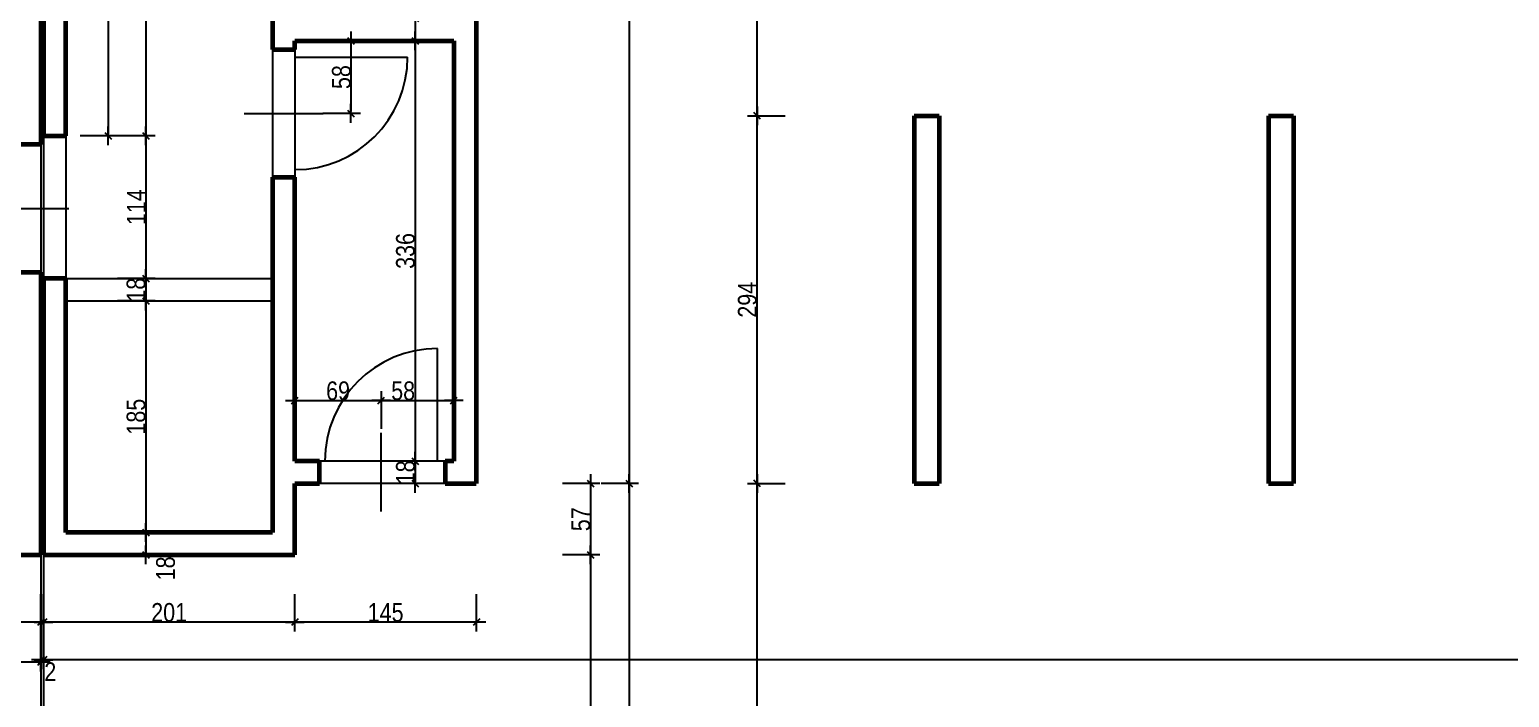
# Model space of a CAD drawing. Header units: centimetres. Extents: x -4990 to 114398, y -61489 to -12305.
# Drawn here: x 41378 to 42560, y -40119 to -39585 of the extents above; entities that cross this region are included whole.
import ezdxf

# ---------------------------------------------------------------- set-up
doc = ezdxf.new("R2010")
doc.units = ezdxf.units.CM
doc.header["$LTSCALE"] = 0.5
doc.layers.get('DEFPOINTS').update_dxf_attribs({"linetype": 'CONTINUOUS'})
for name, color, linetype in [('01_cote_gen', 4, 'CONTINUOUS'), ('01_linteaux', 2, 'CONTINUOUS'), ('AA_COTES', 2, 'CONTINUOUS')]:
    doc.layers.add(name, color=color, linetype=linetype)
doc.layers.add('01_murs_coup', color=5, linetype='CONTINUOUS', lineweight=60)
doc.styles.add('STYLE2', font='ARIALN.TTF')
doc.dimstyles.new('JB50', dxfattribs={"dimscale": 0.1, "dimtxt": 150, "dimasz": 15, "dimexe": 0.1, "dimexo": 0.1, "dimgap": 0.09, "dimtad": 1, "dimdec": 1, "dimdsep": 46, "dimtxsty": 'STYLE2', "dimblk1": 'BOND_G', "dimblk2": 'BOND_D', "dimsah": 1, "dimcen": 1.5, "dimdle": 0.01, "dimse1": 1, "dimse2": 1, "dimclrd": 4, "dimclre": 2, "dimclrt": 6, "dimazin": 2, "dimtfac": 2.333333, "dimtdec": 1, "dimtix": 1, "dimtmove": 2, "dimatfit": 3, "dimldrblk": 'BOND_G', "dimfxl": 1, "dimtolj": 1, "dimtzin": 0, "dimarcsym": 0})

# ---------------------------------------------------------------- blocks, each defined once
blk = doc.blocks.new('BOND_G')
at = {"layer": 'AA_COTES', "color": 0}
for p, q in [((0, -5), (0, 15)), ((5, 0), (-5, 0)), ((1.77, 1.77), (-1.77, -1.77))]:
    blk.add_line(p, q, dxfattribs=at)
blk = doc.blocks.new('BOND_D')
at = {"layer": 'AA_COTES', "color": 0}
for p, q in [((5, 0), (-5, 0)), ((-1.77, -1.77), (1.77, 1.77)), ((0, 5), (0, -15))]:
    blk.add_line(p, q, dxfattribs=at)
blk = doc.blocks.new('*D2850')
at = {"layer": '01_cote_gen', "color": 4, "lineweight": -2, "transparency": 16777216}
blk.add_line((41736.4, -39533.7), (42083.4, -39533.7), dxfattribs=at)
at = {"layer": 'DEFPOINTS', "color": 0}
for p in [(42084.9, -39533.7), (42084.9, -39554.8), (41734.9, -39591.6)]:
    blk.add_point(p, dxfattribs=at)
at = {"layer": '01_cote_gen', "color": 4, "lineweight": -2, "transparency": 16777216, "xscale": 1.5, "yscale": 1.5, "zscale": 1.5, "rotation": 180}
blk.add_blockref('BOND_G', (41734.9, -39533.7), dxfattribs=at)
at = {"layer": '01_cote_gen', "color": 4, "lineweight": -2, "transparency": 16777216, "xscale": 1.5, "yscale": 1.5, "zscale": 1.5}
blk.add_blockref('BOND_D', (42084.9, -39533.7), dxfattribs=at)
at = {"layer": '01_cote_gen', "color": 6, "transparency": 16777216, "insert": (41909.9, -39526), "char_height": 15, "attachment_point": 5, "style": 'STYLE2'}
blk.add_mtext('\\A1;350', dxfattribs=at)
blk = doc.blocks.new('*D2877')
at = {"layer": '01_cote_gen', "color": 4, "lineweight": -2, "transparency": 16777216}
blk.add_line((41591.4, -39881.2), (41657.4, -39881.2), dxfattribs=at)
at = {"layer": 'DEFPOINTS', "color": 0}
for p in [(41658.9, -39881.2), (41589.9, -39901.1), (41658.9, -39907.1)]:
    blk.add_point(p, dxfattribs=at)
at = {"layer": '01_cote_gen', "color": 4, "lineweight": -2, "transparency": 16777216, "xscale": 1.5, "yscale": 1.5, "zscale": 1.5, "rotation": 180}
blk.add_blockref('BOND_G', (41589.9, -39881.2), dxfattribs=at)
at = {"layer": '01_cote_gen', "color": 4, "lineweight": -2, "transparency": 16777216, "xscale": 1.5, "yscale": 1.5, "zscale": 1.5}
blk.add_blockref('BOND_D', (41658.9, -39881.2), dxfattribs=at)
at = {"layer": '01_cote_gen', "color": 6, "transparency": 16777216, "insert": (41624.4, -39873.5), "char_height": 15, "attachment_point": 5, "style": 'STYLE2'}
blk.add_mtext('\\A1;69', dxfattribs=at)
blk = doc.blocks.new('*D2878')
at = {"layer": '01_cote_gen', "color": 4, "lineweight": -2, "transparency": 16777216}
blk.add_line((41660.4, -39881.2), (41715.4, -39881.2), dxfattribs=at)
at = {"layer": 'DEFPOINTS', "color": 0}
for p in [(41716.9, -39881.2), (41716.9, -39895), (41658.9, -39903.7)]:
    blk.add_point(p, dxfattribs=at)
at = {"layer": '01_cote_gen', "color": 4, "lineweight": -2, "transparency": 16777216, "xscale": 1.5, "yscale": 1.5, "zscale": 1.5, "rotation": 180}
blk.add_blockref('BOND_G', (41658.9, -39881.2), dxfattribs=at)
at = {"layer": '01_cote_gen', "color": 4, "lineweight": -2, "transparency": 16777216, "xscale": 1.5, "yscale": 1.5, "zscale": 1.5}
blk.add_blockref('BOND_D', (41716.9, -39881.2), dxfattribs=at)
at = {"layer": '01_cote_gen', "color": 6, "transparency": 16777216, "insert": (41676.4, -39873.5), "char_height": 15, "attachment_point": 5, "style": 'STYLE2'}
blk.add_mtext('\\A1;58', dxfattribs=at)
blk = doc.blocks.new('*D2879')
at = {"layer": '01_cote_gen', "color": 4, "lineweight": -2, "transparency": 16777216}
blk.add_line((41634.7, -39595.1), (41634.7, -39650.1), dxfattribs=at)
at = {"layer": 'DEFPOINTS', "color": 0}
for p in [(41615.3, -39593.6), (41612.4, -39651.6), (41634.7, -39651.6)]:
    blk.add_point(p, dxfattribs=at)
at = {"layer": '01_cote_gen', "color": 4, "lineweight": -2, "transparency": 16777216, "xscale": 1.5, "yscale": 1.5, "zscale": 1.5}
for name, p, rotation in [('BOND_G', (41634.7, -39593.6), 90), ('BOND_D', (41634.7, -39651.6), 270)]:
    blk.add_blockref(name, p, dxfattribs=dict(at, rotation=rotation))
at = {"layer": '01_cote_gen', "color": 6, "transparency": 16777216, "insert": (41627.1, -39622.6), "char_height": 15, "attachment_point": 5, "rotation": 90, "style": 'STYLE2'}
blk.add_mtext('\\A1;58', dxfattribs=at)
blk = doc.blocks.new('*D2931')
at = {"layer": '01_cote_gen', "color": 4, "lineweight": -2, "transparency": 16777216}
blk.add_line((41588.4, -40058.4), (41390.4, -40058.4), dxfattribs=at)
at = {"layer": 'DEFPOINTS', "color": 0}
for p in [(41388.9, -40004.6), (41589.9, -40004.6), (41388.9, -40058.4)]:
    blk.add_point(p, dxfattribs=at)
at = {"layer": '01_cote_gen', "color": 4, "lineweight": -2, "transparency": 16777216, "xscale": 1.5, "yscale": 1.5, "zscale": 1.5, "rotation": 180}
blk.add_blockref('BOND_D', (41388.9, -40058.4), dxfattribs=at)
at = {"layer": '01_cote_gen', "color": 4, "lineweight": -2, "transparency": 16777216, "xscale": 1.5, "yscale": 1.5, "zscale": 1.5}
blk.add_blockref('BOND_G', (41589.9, -40058.4), dxfattribs=at)
at = {"layer": '01_cote_gen', "color": 6, "transparency": 16777216, "insert": (41489.4, -40050.7), "char_height": 15, "attachment_point": 5, "style": 'STYLE2'}
blk.add_mtext('\\A1;201', dxfattribs=at)
blk = doc.blocks.new('*D2932')
at = {"layer": '01_cote_gen', "color": 4, "lineweight": -2, "transparency": 16777216}
for p, q in [((41385.4, -40088.4), (41383.9, -40088.4)), ((41386.9, -40088.4), (41388.9, -40088.4)), ((41390.4, -40088.4), (41391.9, -40088.4))]:
    blk.add_line(p, q, dxfattribs=at)
at = {"layer": 'DEFPOINTS', "color": 0}
for p in [(41386.9, -40034.4), (41388.9, -40034.4), (41388.9, -40088.4)]:
    blk.add_point(p, dxfattribs=at)
at = {"layer": '01_cote_gen', "color": 4, "lineweight": -2, "transparency": 16777216, "xscale": 1.5, "yscale": 1.5, "zscale": 1.5}
blk.add_blockref('BOND_G', (41386.9, -40088.4), dxfattribs=at)
at = {"layer": '01_cote_gen', "color": 4, "lineweight": -2, "transparency": 16777216, "xscale": 1.5, "yscale": 1.5, "zscale": 1.5, "rotation": 180}
blk.add_blockref('BOND_D', (41388.9, -40088.4), dxfattribs=at)
at = {"layer": '01_cote_gen', "color": 6, "transparency": 16777216, "insert": (41394.4, -40098), "char_height": 15, "attachment_point": 5, "style": 'STYLE2'}
blk.add_mtext('\\A1;2', dxfattribs=at)
blk = doc.blocks.new('*D2933')
at = {"layer": '01_cote_gen', "color": 4, "lineweight": -2, "transparency": 16777216}
blk.add_line((41385.4, -40058.4), (41052.4, -40058.4), dxfattribs=at)
at = {"layer": 'DEFPOINTS', "color": 0}
for p in [(41050.9, -40004.6), (41386.9, -40004.6), (41050.9, -40058.4)]:
    blk.add_point(p, dxfattribs=at)
at = {"layer": '01_cote_gen', "color": 4, "lineweight": -2, "transparency": 16777216, "xscale": 1.5, "yscale": 1.5, "zscale": 1.5, "rotation": 180}
blk.add_blockref('BOND_D', (41050.9, -40058.4), dxfattribs=at)
at = {"layer": '01_cote_gen', "color": 4, "lineweight": -2, "transparency": 16777216, "xscale": 1.5, "yscale": 1.5, "zscale": 1.5}
blk.add_blockref('BOND_G', (41386.9, -40058.4), dxfattribs=at)
at = {"layer": '01_cote_gen', "color": 6, "transparency": 16777216, "insert": (41218.9, -40050.7), "char_height": 15, "attachment_point": 5, "style": 'STYLE2'}
blk.add_mtext('\\A1;336', dxfattribs=at)
blk = doc.blocks.new('*D2934')
at = {"layer": '01_cote_gen', "color": 4, "lineweight": -2, "transparency": 16777216}
blk.add_line((41733.4, -40058.4), (41591.4, -40058.4), dxfattribs=at)
at = {"layer": 'DEFPOINTS', "color": 0}
for p in [(41734.9, -39947.6), (41589.9, -40004.6), (41589.9, -40058.4)]:
    blk.add_point(p, dxfattribs=at)
at = {"layer": '01_cote_gen', "color": 4, "lineweight": -2, "transparency": 16777216, "xscale": 1.5, "yscale": 1.5, "zscale": 1.5, "rotation": 180}
blk.add_blockref('BOND_D', (41589.9, -40058.4), dxfattribs=at)
at = {"layer": '01_cote_gen', "color": 4, "lineweight": -2, "transparency": 16777216, "xscale": 1.5, "yscale": 1.5, "zscale": 1.5}
blk.add_blockref('BOND_G', (41734.9, -40058.4), dxfattribs=at)
at = {"layer": '01_cote_gen', "color": 6, "transparency": 16777216, "insert": (41662.4, -40050.7), "char_height": 15, "attachment_point": 5, "style": 'STYLE2'}
blk.add_mtext('\\A1;145', dxfattribs=at)
blk = doc.blocks.new('*D2936')
at = {"layer": '01_cote_gen', "color": 4, "lineweight": -2, "transparency": 16777216}
blk.add_line((41385.4, -40090.4), (39983.4, -40090.4), dxfattribs=at)
at = {"layer": 'DEFPOINTS', "color": 0}
for p in [(41386.9, -40064.4), (39981.9, -40088.1), (39981.9, -40090.4)]:
    blk.add_point(p, dxfattribs=at)
at = {"layer": '01_cote_gen', "color": 4, "lineweight": -2, "transparency": 16777216, "xscale": 1.5, "yscale": 1.5, "zscale": 1.5, "rotation": 180}
blk.add_blockref('BOND_D', (39981.9, -40090.4), dxfattribs=at)
at = {"layer": '01_cote_gen', "color": 4, "lineweight": -2, "transparency": 16777216, "xscale": 1.5, "yscale": 1.5, "zscale": 1.5}
blk.add_blockref('BOND_G', (41386.9, -40090.4), dxfattribs=at)
at = {"layer": '01_cote_gen', "color": 6, "transparency": 16777216, "insert": (40684.4, -40082.7), "char_height": 15, "attachment_point": 5, "style": 'STYLE2'}
blk.add_mtext('\\A1;1405', dxfattribs=at)
blk = doc.blocks.new('*D2937')
at = {"layer": '01_cote_gen', "color": 4, "lineweight": -2, "transparency": 16777216}
blk.add_line((44094.4, -40088.4), (41390.4, -40088.4), dxfattribs=at)
at = {"layer": 'DEFPOINTS', "color": 0}
for p in [(44095.9, -40059.4), (41388.9, -40076.4), (41388.9, -40088.4)]:
    blk.add_point(p, dxfattribs=at)
at = {"layer": '01_cote_gen', "color": 4, "lineweight": -2, "transparency": 16777216, "xscale": 1.5, "yscale": 1.5, "zscale": 1.5, "rotation": 180}
blk.add_blockref('BOND_D', (41388.9, -40088.4), dxfattribs=at)
at = {"layer": '01_cote_gen', "color": 4, "lineweight": -2, "transparency": 16777216, "xscale": 1.5, "yscale": 1.5, "zscale": 1.5}
blk.add_blockref('BOND_G', (44095.9, -40088.4), dxfattribs=at)
at = {"layer": '01_cote_gen', "color": 6, "transparency": 16777216, "insert": (42742.4, -40080.7), "char_height": 15, "attachment_point": 5, "style": 'STYLE2'}
blk.add_mtext('\\A1;2707', dxfattribs=at)
blk = doc.blocks.new('*D2999')
at = {"layer": '01_cote_gen', "color": 4, "lineweight": -2, "transparency": 16777216}
blk.add_line((41857.1, -39037.1), (41857.1, -39946.1), dxfattribs=at)
at = {"layer": 'DEFPOINTS', "color": 0}
for p in [(41804.3, -39035.6), (41734.9, -39947.6), (41857.1, -39947.6)]:
    blk.add_point(p, dxfattribs=at)
at = {"layer": '01_cote_gen', "color": 4, "lineweight": -2, "transparency": 16777216, "xscale": 1.5, "yscale": 1.5, "zscale": 1.5}
for name, p, rotation in [('BOND_G', (41857.1, -39035.6), 90), ('BOND_D', (41857.1, -39947.6), 270)]:
    blk.add_blockref(name, p, dxfattribs=dict(at, rotation=rotation))
at = {"layer": '01_cote_gen', "color": 6, "transparency": 16777216, "insert": (41849.5, -39491.6), "char_height": 15, "attachment_point": 5, "rotation": 90, "style": 'STYLE2'}
blk.add_mtext('\\A1;912', dxfattribs=at)
blk = doc.blocks.new('*D3000')
at = {"layer": '01_cote_gen', "color": 4, "lineweight": -2, "transparency": 16777216}
blk.add_line((41857.1, -39949.1), (41857.1, -40503.1), dxfattribs=at)
at = {"layer": 'DEFPOINTS', "color": 0}
for p in [(41834.6, -39947.6), (41756.9, -40504.6), (41857.1, -40504.6)]:
    blk.add_point(p, dxfattribs=at)
at = {"layer": '01_cote_gen', "color": 4, "lineweight": -2, "transparency": 16777216, "xscale": 1.5, "yscale": 1.5, "zscale": 1.5}
for name, p, rotation in [('BOND_G', (41857.1, -39947.6), 90), ('BOND_D', (41857.1, -40504.6), 270)]:
    blk.add_blockref(name, p, dxfattribs=dict(at, rotation=rotation))
at = {"layer": '01_cote_gen', "color": 6, "transparency": 16777216, "insert": (41849.5, -40226.1), "char_height": 15, "attachment_point": 5, "rotation": 90, "style": 'STYLE2'}
blk.add_mtext('\\A1;557', dxfattribs=at)
blk = doc.blocks.new('*D3014')
at = {"layer": '01_cote_gen', "color": 4, "lineweight": -2, "transparency": 16777216}
blk.add_line((41826.2, -39949.1), (41826.2, -40003.1), dxfattribs=at)
at = {"layer": 'DEFPOINTS', "color": 0}
for p in [(41749.1, -39947.6), (41589.9, -40004.6), (41826.2, -40004.6)]:
    blk.add_point(p, dxfattribs=at)
at = {"layer": '01_cote_gen', "color": 4, "lineweight": -2, "transparency": 16777216, "xscale": 1.5, "yscale": 1.5, "zscale": 1.5}
for name, p, rotation in [('BOND_G', (41826.2, -39947.6), 90), ('BOND_D', (41826.2, -40004.6), 270)]:
    blk.add_blockref(name, p, dxfattribs=dict(at, rotation=rotation))
at = {"layer": '01_cote_gen', "color": 6, "transparency": 16777216, "insert": (41818.5, -39976.1), "char_height": 15, "attachment_point": 5, "rotation": 90, "style": 'STYLE2'}
blk.add_mtext('\\A1;57', dxfattribs=at)
blk = doc.blocks.new('*D3015')
at = {"layer": '01_cote_gen', "color": 4, "lineweight": -2, "transparency": 16777216}
blk.add_line((41826.2, -40006.1), (41826.2, -40503.1), dxfattribs=at)
at = {"layer": 'DEFPOINTS', "color": 0}
for p in [(41803.7, -40004.6), (41826.2, -40504.6), (41834.6, -40504.6)]:
    blk.add_point(p, dxfattribs=at)
at = {"layer": '01_cote_gen', "color": 4, "lineweight": -2, "transparency": 16777216, "xscale": 1.5, "yscale": 1.5, "zscale": 1.5}
for name, p, rotation in [('BOND_G', (41826.2, -40004.6), 90), ('BOND_D', (41826.2, -40504.6), 270)]:
    blk.add_blockref(name, p, dxfattribs=dict(at, rotation=rotation))
at = {"layer": '01_cote_gen', "color": 6, "transparency": 16777216, "insert": (41818.5, -40254.6), "char_height": 15, "attachment_point": 5, "rotation": 90, "style": 'STYLE2'}
blk.add_mtext('\\A1;500', dxfattribs=at)
blk = doc.blocks.new('*D3018')
at = {"layer": '01_cote_gen', "color": 4, "lineweight": -2, "transparency": 16777216}
blk.add_line((41959.2, -40503.1), (41959.2, -39949.1), dxfattribs=at)
at = {"layer": 'DEFPOINTS', "color": 0}
for p in [(41959.2, -39947.6), (42084.9, -39947.6), (42019.9, -40504.6)]:
    blk.add_point(p, dxfattribs=at)
at = {"layer": '01_cote_gen', "color": 4, "lineweight": -2, "transparency": 16777216, "xscale": 1.5, "yscale": 1.5, "zscale": 1.5}
for name, p, rotation in [('BOND_D', (41959.2, -39947.6), 90), ('BOND_G', (41959.2, -40504.6), 270)]:
    blk.add_blockref(name, p, dxfattribs=dict(at, rotation=rotation))
at = {"layer": '01_cote_gen', "color": 6, "transparency": 16777216, "insert": (41951.5, -40226.1), "char_height": 15, "attachment_point": 5, "rotation": 90, "style": 'STYLE2'}
blk.add_mtext('\\A1;557', dxfattribs=at)
blk = doc.blocks.new('*D3019')
at = {"layer": '01_cote_gen', "color": 4, "lineweight": -2, "transparency": 16777216}
blk.add_line((41959.2, -39946.1), (41959.2, -39655.1), dxfattribs=at)
at = {"layer": 'DEFPOINTS', "color": 0}
for p in [(41959.2, -39653.6), (42084.9, -39653.6), (42084.9, -39947.6)]:
    blk.add_point(p, dxfattribs=at)
at = {"layer": '01_cote_gen', "color": 4, "lineweight": -2, "transparency": 16777216, "xscale": 1.5, "yscale": 1.5, "zscale": 1.5}
for name, p, rotation in [('BOND_D', (41959.2, -39653.6), 90), ('BOND_G', (41959.2, -39947.6), 270)]:
    blk.add_blockref(name, p, dxfattribs=dict(at, rotation=rotation))
at = {"layer": '01_cote_gen', "color": 6, "transparency": 16777216, "insert": (41951.5, -39800.6), "char_height": 15, "attachment_point": 5, "rotation": 90, "style": 'STYLE2'}
blk.add_mtext('\\A1;294', dxfattribs=at)
blk = doc.blocks.new('*D3020')
at = {"layer": '01_cote_gen', "color": 4, "lineweight": -2, "transparency": 16777216}
blk.add_line((41959.2, -39652.1), (41959.2, -39037.1), dxfattribs=at)
at = {"layer": 'DEFPOINTS', "color": 0}
for p in [(41959.2, -39035.6), (42074.2, -39035.6), (42104.9, -39653.6)]:
    blk.add_point(p, dxfattribs=at)
at = {"layer": '01_cote_gen', "color": 4, "lineweight": -2, "transparency": 16777216, "xscale": 1.5, "yscale": 1.5, "zscale": 1.5}
for name, p, rotation in [('BOND_D', (41959.2, -39035.6), 90), ('BOND_G', (41959.2, -39653.6), 270)]:
    blk.add_blockref(name, p, dxfattribs=dict(at, rotation=rotation))
at = {"layer": '01_cote_gen', "color": 6, "transparency": 16777216, "insert": (41951.5, -39344.6), "char_height": 15, "attachment_point": 5, "rotation": 90, "style": 'STYLE2'}
blk.add_mtext('\\A1;618', dxfattribs=at)
blk = doc.blocks.new('*D3059')
at = {"layer": '01_cote_gen', "color": 4, "lineweight": -2, "transparency": 16777216}
blk.add_line((41440.7, -39019.1), (41440.7, -39668.1), dxfattribs=at)
at = {"layer": 'DEFPOINTS', "color": 0}
for p in [(41450.1, -39017.6), (41419.1, -39669.6), (41440.7, -39669.6)]:
    blk.add_point(p, dxfattribs=at)
at = {"layer": '01_cote_gen', "color": 4, "lineweight": -2, "transparency": 16777216, "xscale": 1.5, "yscale": 1.5, "zscale": 1.5}
for name, p, rotation in [('BOND_G', (41440.7, -39017.6), 90), ('BOND_D', (41440.7, -39669.6), 270)]:
    blk.add_blockref(name, p, dxfattribs=dict(at, rotation=rotation))
at = {"layer": '01_cote_gen', "color": 6, "transparency": 16777216, "insert": (41433, -39343.6), "char_height": 15, "attachment_point": 5, "rotation": 90, "style": 'STYLE2'}
blk.add_mtext('\\A1;652', dxfattribs=at)
blk = doc.blocks.new('*D3060')
at = {"layer": '01_cote_gen', "color": 4, "lineweight": -2, "transparency": 16777216}
blk.add_line((41470.7, -39017.1), (41470.7, -39668.1), dxfattribs=at)
at = {"layer": 'DEFPOINTS', "color": 0}
for p in [(41484.8, -39015.6), (41434.6, -39669.6), (41470.7, -39669.6)]:
    blk.add_point(p, dxfattribs=at)
at = {"layer": '01_cote_gen', "color": 4, "lineweight": -2, "transparency": 16777216, "xscale": 1.5, "yscale": 1.5, "zscale": 1.5}
for name, p, rotation in [('BOND_G', (41470.7, -39015.6), 90), ('BOND_D', (41470.7, -39669.6), 270)]:
    blk.add_blockref(name, p, dxfattribs=dict(at, rotation=rotation))
at = {"layer": '01_cote_gen', "color": 6, "transparency": 16777216, "insert": (41463, -39342.6), "char_height": 15, "attachment_point": 5, "rotation": 90, "style": 'STYLE2'}
blk.add_mtext('\\A1;654', dxfattribs=at)
blk = doc.blocks.new('*D3061')
at = {"layer": '01_cote_gen', "color": 4, "lineweight": -2, "transparency": 16777216}
blk.add_line((41470.7, -39671.1), (41470.7, -39782.1), dxfattribs=at)
at = {"layer": 'DEFPOINTS', "color": 0}
for p in [(41448.2, -39669.6), (41448.2, -39783.6), (41470.7, -39783.6)]:
    blk.add_point(p, dxfattribs=at)
at = {"layer": '01_cote_gen', "color": 4, "lineweight": -2, "transparency": 16777216, "xscale": 1.5, "yscale": 1.5, "zscale": 1.5}
for name, p, rotation in [('BOND_G', (41470.7, -39669.6), 90), ('BOND_D', (41470.7, -39783.6), 270)]:
    blk.add_blockref(name, p, dxfattribs=dict(at, rotation=rotation))
at = {"layer": '01_cote_gen', "color": 6, "transparency": 16777216, "insert": (41463.1, -39726.6), "char_height": 15, "attachment_point": 5, "rotation": 90, "style": 'STYLE2'}
blk.add_mtext('\\A1;114', dxfattribs=at)
blk = doc.blocks.new('*D3062')
at = {"layer": '01_cote_gen', "color": 4, "lineweight": -2, "transparency": 16777216}
blk.add_line((41470.7, -39785.1), (41470.7, -39800.1), dxfattribs=at)
at = {"layer": 'DEFPOINTS', "color": 0}
for p in [(41448.2, -39783.6), (41448.2, -39801.6), (41470.7, -39801.6)]:
    blk.add_point(p, dxfattribs=at)
at = {"layer": '01_cote_gen', "color": 4, "lineweight": -2, "transparency": 16777216, "xscale": 1.5, "yscale": 1.5, "zscale": 1.5}
for name, p, rotation in [('BOND_G', (41470.7, -39783.6), 90), ('BOND_D', (41470.7, -39801.6), 270)]:
    blk.add_blockref(name, p, dxfattribs=dict(at, rotation=rotation))
at = {"layer": '01_cote_gen', "color": 6, "transparency": 16777216, "insert": (41463, -39792.6), "char_height": 15, "attachment_point": 5, "rotation": 90, "style": 'STYLE2'}
blk.add_mtext('\\A1;18', dxfattribs=at)
blk = doc.blocks.new('*D3063')
at = {"layer": '01_cote_gen', "color": 4, "lineweight": -2, "transparency": 16777216}
blk.add_line((41470.7, -39803.1), (41470.7, -39985.1), dxfattribs=at)
at = {"layer": 'DEFPOINTS', "color": 0}
for p in [(41448.2, -39801.6), (41462.5, -39986.6), (41470.7, -39986.6)]:
    blk.add_point(p, dxfattribs=at)
at = {"layer": '01_cote_gen', "color": 4, "lineweight": -2, "transparency": 16777216, "xscale": 1.5, "yscale": 1.5, "zscale": 1.5}
for name, p, rotation in [('BOND_G', (41470.7, -39801.6), 90), ('BOND_D', (41470.7, -39986.6), 270)]:
    blk.add_blockref(name, p, dxfattribs=dict(at, rotation=rotation))
at = {"layer": '01_cote_gen', "color": 6, "transparency": 16777216, "insert": (41463, -39894.1), "char_height": 15, "attachment_point": 5, "rotation": 90, "style": 'STYLE2'}
blk.add_mtext('\\A1;185', dxfattribs=at)
blk = doc.blocks.new('*D3064')
at = {"layer": '01_cote_gen', "color": 4, "lineweight": -2, "transparency": 16777216}
blk.add_line((41470.7, -39988.1), (41470.7, -40003.1), dxfattribs=at)
at = {"layer": 'DEFPOINTS', "color": 0}
for p in [(41448.2, -39986.6), (41448.2, -40004.6), (41470.7, -40004.6)]:
    blk.add_point(p, dxfattribs=at)
at = {"layer": '01_cote_gen', "color": 4, "lineweight": -2, "transparency": 16777216, "xscale": 1.5, "yscale": 1.5, "zscale": 1.5}
for name, p, rotation in [('BOND_G', (41470.7, -39986.6), 90), ('BOND_D', (41470.7, -40004.6), 270)]:
    blk.add_blockref(name, p, dxfattribs=dict(at, rotation=rotation))
at = {"layer": '01_cote_gen', "color": 6, "transparency": 16777216, "insert": (41486.6, -40015.4), "char_height": 15, "attachment_point": 5, "rotation": 90, "style": 'STYLE2'}
blk.add_mtext('\\A1;18', dxfattribs=at)
blk = doc.blocks.new('*D3065')
at = {"layer": '01_cote_gen', "color": 4, "lineweight": -2, "transparency": 16777216}
blk.add_line((41686, -39577.1), (41686, -39592.1), dxfattribs=at)
at = {"layer": 'DEFPOINTS', "color": 0}
for p in [(41702.6, -39575.6), (41686, -39593.6), (41702.6, -39593.6)]:
    blk.add_point(p, dxfattribs=at)
at = {"layer": '01_cote_gen', "color": 4, "lineweight": -2, "transparency": 16777216, "xscale": 1.5, "yscale": 1.5, "zscale": 1.5}
for name, p, rotation in [('BOND_G', (41686, -39575.6), 90), ('BOND_D', (41686, -39593.6), 270)]:
    blk.add_blockref(name, p, dxfattribs=dict(at, rotation=rotation))
at = {"layer": '01_cote_gen', "color": 6, "transparency": 16777216, "insert": (41696.3, -39563.3), "char_height": 15, "attachment_point": 5, "rotation": 90, "style": 'STYLE2'}
blk.add_mtext('\\A1;18', dxfattribs=at)
blk = doc.blocks.new('*D3066')
at = {"layer": '01_cote_gen', "color": 4, "lineweight": -2, "transparency": 16777216}
blk.add_line((41686, -39595.1), (41686, -39928.1), dxfattribs=at)
at = {"layer": 'DEFPOINTS', "color": 0}
for p in [(41663.5, -39593.6), (41663.5, -39929.6), (41686, -39929.6)]:
    blk.add_point(p, dxfattribs=at)
at = {"layer": '01_cote_gen', "color": 4, "lineweight": -2, "transparency": 16777216, "xscale": 1.5, "yscale": 1.5, "zscale": 1.5}
for name, p, rotation in [('BOND_G', (41686, -39593.6), 90), ('BOND_D', (41686, -39929.6), 270)]:
    blk.add_blockref(name, p, dxfattribs=dict(at, rotation=rotation))
at = {"layer": '01_cote_gen', "color": 6, "transparency": 16777216, "insert": (41678.3, -39761.6), "char_height": 15, "attachment_point": 5, "rotation": 90, "style": 'STYLE2'}
blk.add_mtext('\\A1;336', dxfattribs=at)
blk = doc.blocks.new('*D3067')
at = {"layer": '01_cote_gen', "color": 4, "lineweight": -2, "transparency": 16777216}
blk.add_line((41686, -39931.1), (41686, -39946.1), dxfattribs=at)
at = {"layer": 'DEFPOINTS', "color": 0}
for p in [(41663.5, -39929.6), (41663.5, -39947.6), (41686, -39947.6)]:
    blk.add_point(p, dxfattribs=at)
at = {"layer": '01_cote_gen', "color": 4, "lineweight": -2, "transparency": 16777216, "xscale": 1.5, "yscale": 1.5, "zscale": 1.5}
for name, p, rotation in [('BOND_G', (41686, -39929.6), 90), ('BOND_D', (41686, -39947.6), 270)]:
    blk.add_blockref(name, p, dxfattribs=dict(at, rotation=rotation))
at = {"layer": '01_cote_gen', "color": 6, "transparency": 16777216, "insert": (41678.3, -39938.6), "char_height": 15, "attachment_point": 5, "rotation": 90, "style": 'STYLE2'}
blk.add_mtext('\\A1;18', dxfattribs=at)

msp = doc.modelspace()

# ---------------------------------------------------------------- linework, layer by layer
at = {"layer": '01_linteaux'}
for p, q in [((41571.888, -39600.61), (41571.888, -39702.607)), ((41589.888, -39600.61), (41589.888, -39702.607)), ((41589.871, -39606.611), (41679.958, -39606.612)), ((41549.465, -39651.609), (41612.366, -39651.609)), ((41388.882, -39669.587), (41388.886, -39783.597)), ((41406.882, -39669.587), (41406.882, -39783.597)), ((41386.882, -39676.589), (41386.882, -39778.587)), ((41346.476, -39727.588), (41409.287, -39727.588)), ((41406.887, -39783.597), (41571.888, -39783.597)), ((41406.887, -39801.597), (41571.888, -39801.597)), ((41703.882, -39929.602), (41703.882, -39839.514)), ((41658.884, -39970.008), (41658.884, -39907.107)), ((41709.882, -39929.602), (41609.475, -39929.602)), ((41709.882, -39947.602), (41609.475, -39947.602)), ((41386.882, -40004.594), (41386.882, -40504.6)), ((41388.888, -40004.594), (41388.896, -40504.6))]:
    msp.add_line(p, q, dxfattribs=at)
for centre, start, end in [((41589.884, -39606.534), 269.9911, 359.950577), ((41703.959, -39929.589), 90.049423, 180.0089)]:
    msp.add_arc(centre, 90.074, start, end, dxfattribs=at)
at = {"layer": '01_murs_coup'}
for p, q in [((41386.869, -39017.616), (41386.882, -39676.589)), ((41388.882, -39017.616), (41388.882, -39669.587)), ((41406.882, -39669.587), (41406.882, -39017.616)), ((41734.853, -39035.616), (41734.853, -39947.602)), ((41571.888, -39575.613), (41571.888, -39600.61)), ((41571.888, -39600.61), (41589.888, -39600.61)), ((41589.888, -39600.61), (41589.888, -39593.613)), ((41589.888, -39593.613), (41716.88, -39593.613)), ((41716.88, -39593.613), (41716.88, -39929.602)), ((42084.853, -39653.62), (42104.853, -39653.62)), ((42084.853, -39653.62), (42084.853, -39947.622)), ((42104.853, -39653.62), (42104.853, -39947.622)), ((42367.853, -39653.62), (42367.853, -39947.622)), ((42367.853, -39653.62), (42387.853, -39653.62)), ((42387.853, -39653.62), (42387.853, -39947.622)), ((41388.882, -39669.587), (41406.882, -39669.587)), ((41386.882, -39676.589), (41368.882, -39676.59)), ((41571.888, -39702.607), (41589.888, -39702.607)), ((41571.888, -39702.607), (41571.888, -39986.596)), ((41589.888, -39929.602), (41589.888, -39702.607)), ((41368.882, -39778.587), (41386.882, -39778.587)), ((41386.882, -39778.587), (41386.882, -40004.594)), ((41388.886, -39783.597), (41388.888, -40004.594)), ((41406.887, -39783.597), (41388.886, -39783.597)), ((41406.887, -39986.597), (41406.887, -39783.597)), ((41609.475, -39929.602), (41589.888, -39929.602)), ((41609.475, -39947.602), (41609.475, -39929.602)), ((41716.88, -39929.602), (41709.882, -39929.602)), ((41709.882, -39929.602), (41709.882, -39947.602)), ((41589.888, -40004.596), (41589.888, -39947.602)), ((41589.888, -39947.602), (41609.475, -39947.602)), ((41709.882, -39947.602), (41734.853, -39947.602)), ((42084.853, -39947.622), (42104.853, -39947.622)), ((42367.853, -39947.622), (42387.853, -39947.622)), ((41571.888, -39986.596), (41406.887, -39986.597)), ((41050.883, -40004.594), (41386.884, -40004.594)), ((41388.888, -40004.594), (41589.888, -40004.596))]:
    msp.add_line(p, q, dxfattribs=at)

# ---------------------------------------------------------------- dimensions: what is measured, and where the dimension line sits
at = {"layer": '01_cote_gen'}
for base, p1, p2, picture, middle in [((41440.661, -39669.587), (41450.134, -39017.616), (41419.145, -39669.587), '*D3059', (41432.993, -39343.601)), ((41470.666, -39669.587), (41484.791, -39015.616), (41434.567, -39669.587), '*D3060', (41462.999, -39342.601)), ((41857.144, -39947.602), (41804.301, -39035.616), (41734.853, -39947.602), '*D2999', (41849.476, -39491.609)), ((41959.155, -39035.616), (42104.853, -39653.62), (42074.221, -39035.616), '*D3020', (41951.487, -39344.618)), ((41634.73, -39651.609), (41615.3, -39593.613), (41612.366, -39651.609), '*D2879', (41627.063, -39622.611)), ((41685.959, -39929.602), (41663.459, -39593.613), (41663.459, -39929.602), '*D3066', (41678.292, -39761.607)), ((41959.155, -39653.62), (42084.853, -39947.622), (42084.853, -39653.62), '*D3019', (41951.487, -39800.621)), ((41470.666, -39783.597), (41448.166, -39669.587), (41448.166, -39783.597), '*D3061', (41463.127, -39726.592)), ((41470.666, -39801.597), (41448.166, -39783.597), (41448.166, -39801.597), '*D3062', (41462.999, -39792.597)), ((41470.666, -39986.597), (41448.166, -39801.597), (41462.48, -39986.597), '*D3063', (41462.999, -39894.097)), ((41685.959, -39947.602), (41663.459, -39929.602), (41663.459, -39947.602), '*D3067', (41678.292, -39938.602)), ((41826.179, -40004.596), (41749.124, -39947.602), (41589.888, -40004.596), '*D3014', (41818.542, -39976.099)), ((41857.144, -40504.6), (41834.644, -39947.602), (41756.89, -40504.6), '*D3000', (41849.507, -40226.101)), ((41959.155, -39947.622), (42019.891, -40504.6), (42084.853, -39947.622), '*D3018', (41951.518, -40226.111)), ((41826.179, -40504.6), (41803.679, -40004.596), (41834.644, -40504.6), '*D3015', (41818.511, -40254.598))]:
    dim = msp.add_linear_dim(base=base, p1=p1, p2=p2, angle=90, dimstyle='JB50', dxfattribs=at)
    dim.commit()
    dim.dimension.update_dxf_attribs({"geometry": picture, "text_midpoint": middle})
for base, p1, p2, picture, middle in [((42084.853, -39533.709), (41734.853, -39591.587), (42084.853, -39554.775), '*D2850', (41909.853, -39526.041)), ((41658.884, -39881.159), (41589.888, -39901.111), (41658.884, -39907.107), '*D2877', (41624.386, -39873.491)), ((41589.888, -40058.361), (41734.853, -39947.602), (41589.888, -40004.596), '*D2934', (41662.371, -40050.693)), ((41050.883, -40058.361), (41386.882, -40004.594), (41050.883, -40004.594), '*D2933', (41218.883, -40050.693)), ((41388.888, -40058.361), (41589.888, -40004.596), (41388.888, -40004.597), '*D2931', (41489.388, -40050.693)), ((39981.886, -40090.361), (41386.882, -40064.416), (39981.886, -40088.128), '*D2936', (40684.384, -40082.693)), ((41388.888, -40088.361), (44095.853, -40059.384), (41388.888, -40076.365), '*D2937', (42742.371, -40080.693))]:
    dim = msp.add_linear_dim(base=base, p1=p1, p2=p2, dimstyle='JB50', dxfattribs=at)
    dim.commit()
    dim.dimension.update_dxf_attribs({"geometry": picture, "text_midpoint": middle})
for base, p1, p2, picture, middle in [((41685.959, -39593.613), (41702.606, -39575.613), (41702.606, -39593.613), '*D3065', (41696.33, -39563.288)), ((41470.666, -40004.594), (41448.166, -39986.597), (41448.166, -40004.594), '*D3064', (41486.633, -40015.375))]:
    dim = msp.add_linear_dim(base=base, p1=p1, p2=p2, angle=90, dimstyle='JB50', dxfattribs=at)
    dim.commit()
    dim.dimension.update_dxf_attribs({"geometry": picture, "text_midpoint": middle, "dimtype": 160})
for base, p1, p2, picture, middle in [((41716.88, -39881.159), (41658.884, -39903.659), (41716.88, -39894.951), '*D2878', (41676.42, -39873.491)), ((41388.888, -40088.361), (41386.882, -40034.404), (41388.888, -40034.404), '*D2932', (41394.392, -40097.988))]:
    dim = msp.add_linear_dim(base=base, p1=p1, p2=p2, dimstyle='JB50', dxfattribs=at)
    dim.commit()
    dim.dimension.update_dxf_attribs({"geometry": picture, "text_midpoint": middle, "dimtype": 160})

doc.saveas('drawing.dxf')
